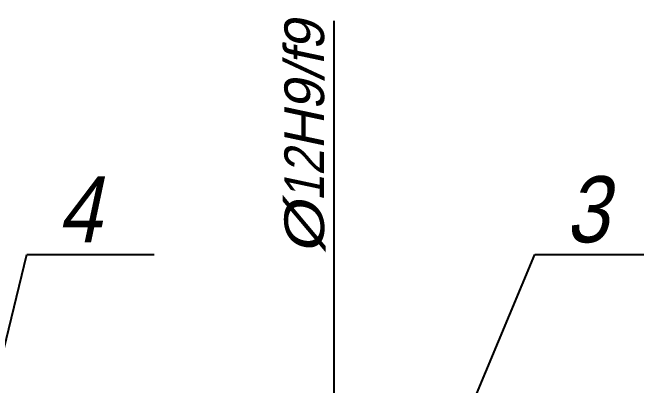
# Model space of a CAD drawing. Extents: x 0 to 210, y 0 to 297.
# Drawn here: x 121.8 to 178.3, y 186.9 to 220.7 of the extents above; entities that cross this region are included whole.
import ezdxf
from ezdxf.enums import TextEntityAlignment as Align

# ---------------------------------------------------------------- set-up
doc = ezdxf.new("R2010")
doc.units = 0
doc.header["$LTSCALE"] = 19.36
doc.header["$MEASUREMENT"] = 0
doc.layers.get('0').update_dxf_attribs({"linetype": 'CONTINUOUS'})
doc.styles.add('TEXTSTYLE_0', font='txt', dxfattribs={"width": 0.8})
doc.dimstyles.new('DIMSTYLE_2', dxfattribs={"dimtxt": 3.6, "dimasz": 0.18, "dimexe": 0.18, "dimexo": 0.0625, "dimgap": 0.09, "dimtad": 0, "dimtih": 1, "dimtoh": 1, "dimlfac": 0.5, "dimzin": 0, "dimdsep": 46, "dimtxsty": 'STANDARD', "dimcen": 0.09, "dimadec": 0, "dimazin": 0, "dimtp": 0.2, "dimtm": 0.2, "dimtfac": 0, "dimtdec": 4, "dimtofl": 0, "dimtmove": 0, "dimatfit": 3, "dimfxl": 1, "dimtolj": 1, "dimtzin": 0, "dimarcsym": 0})

# ---------------------------------------------------------------- blocks, each defined once
blk = doc.blocks.new('*D3')
at = {"color": 2, "linetype": 'Continuous'}
for p, q in [((150.927, 170.05), (150.927, 219.93)), ((176.497, 182.05), (148.927, 182.05)), ((150.927, 182.05), (150.927, 170.05)), ((150.927, 158.05), (150.927, 170.05)), ((176.497, 158.05), (148.927, 158.05))]:
    blk.add_line(p, q, dxfattribs=at)
for points in [[(151.427, 179.05), (150.927, 182.05), (150.427, 179.05)], [(150.427, 161.05), (150.927, 158.05), (151.427, 161.05)]]:
    blk.add_solid(points, dxfattribs=at)
at = {"color": 2, "linetype": 'Continuous', "style": 'TEXTSTYLE_0', "oblique": 12}
for s, width, p, p2 in [('H9/f9', 0.696429, (150.007, 208.23), (150.007, 219.93)), ('12', 0.975, (150.007, 203.55), (150.007, 208.23)), ('%%c', 2, (150.007, 198.75), (150.007, 203.55))]:
    blk.add_text(s, height=3.6, rotation=90, dxfattribs=dict(at, width=width)).set_placement(p, p2, align=Align.FIT)
blk = doc.blocks.new('BALLOON_BL2')
at = {"color": 2, "linetype": 'Continuous'}
for p, q in [((116.669, 172.51), (123.064, 198.75)), ((123.064, 198.75), (134.588, 198.75))]:
    blk.add_line(p, q, dxfattribs=at)
at = {"color": 2, "linetype": 'Continuous', "const_width": 0.5}
blk.add_lwpolyline([(116.3, 172.025, 1), (116.8, 172.025, 1), (116.3, 172.025)], format="xyb", dxfattribs=at)
at = {"color": 2, "linetype": 'Continuous', "style": 'TEXTSTYLE_0', "oblique": 12, "width": 0.975}
blk.add_text('4', height=6, dxfattribs=at).set_placement((125.863, 199.84), (129.763, 199.84), align=Align.FIT)
blk = doc.blocks.new('BALLOON_BL3')
at = {"color": 2, "linetype": 'Continuous'}
for p, q in [((160.974, 179.208), (169.094, 198.75)), ((169.094, 198.75), (180.618, 198.75))]:
    blk.add_line(p, q, dxfattribs=at)
at = {"color": 2, "linetype": 'Continuous', "const_width": 0.5}
blk.add_lwpolyline([(160.532, 178.746, 1), (161.032, 178.746, 1), (160.532, 178.746)], format="xyb", dxfattribs=at)
at = {"color": 2, "linetype": 'Continuous', "style": 'TEXTSTYLE_0', "oblique": 12, "width": 0.975}
blk.add_text('3', height=6, dxfattribs=at).set_placement((171.893, 199.84), (175.793, 199.84), align=Align.FIT)

msp = doc.modelspace()

# ---------------------------------------------------------------- block references
at = {"color": 2, "linetype": 'Continuous'}
for name in ['BALLOON_BL3', 'BALLOON_BL2']:
    msp.add_blockref(name, (0, 0), dxfattribs=at)

# ---------------------------------------------------------------- dimensions: what is measured, and where the dimension line sits
dim = msp.add_linear_dim(base=(150.927, 182.05), p1=(176.497, 158.05), p2=(176.497, 182.05), angle=90, dimstyle='DIMSTYLE_2', dxfattribs=at)
dim.commit()
dim.dimension.update_dxf_attribs({"geometry": '*D3', "text_midpoint": (148.207, 209.34)})

doc.saveas('drawing.dxf')
